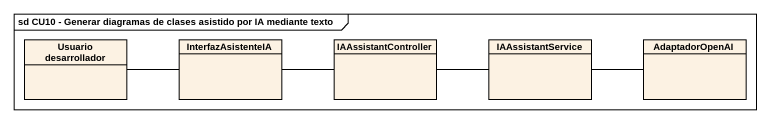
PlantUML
@startuml
mainframe sd CU10 - Generar diagramas de clases asistido por IA mediante texto
hide circle
hide empty members
class "Usuario desarrollador" as Usuario_desarrollador
class InterfazAsistenteIA
class IAAssistantController
class IAAssistantService
class AdaptadorOpenAI
Usuario_desarrollador -right- InterfazAsistenteIA
InterfazAsistenteIA -right- IAAssistantController
IAAssistantController -right- IAAssistantService
IAAssistantService -right- AdaptadorOpenAI
@enduml
